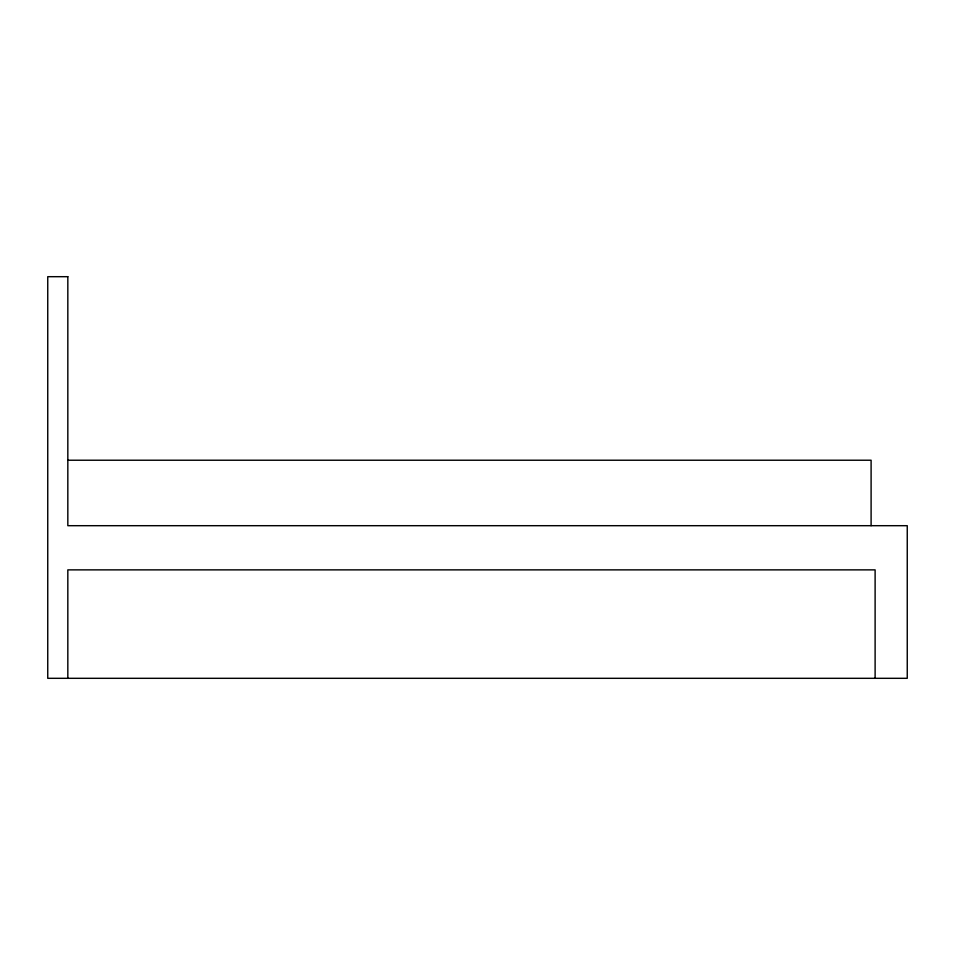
<?xml version="1.0" encoding="UTF-8"?>
<svg xmlns="http://www.w3.org/2000/svg" width="955" height="955" viewBox="0 0 955 955"><rect width="100%" height="100%" fill="white"/><g stroke="black" fill="none" stroke-linecap="round" stroke-linejoin="round"><path stroke-width="1.43" d="M67.829 460.226L871.103 460.226L871.103 525.692M875.114 678.313L875.114 569.872L67.829 569.872L67.829 678.313M67.829 276.687L47.75 276.687L47.75 678.313L907.25 678.313L907.25 525.692L67.829 525.692L67.829 276.687"/></g></svg>
